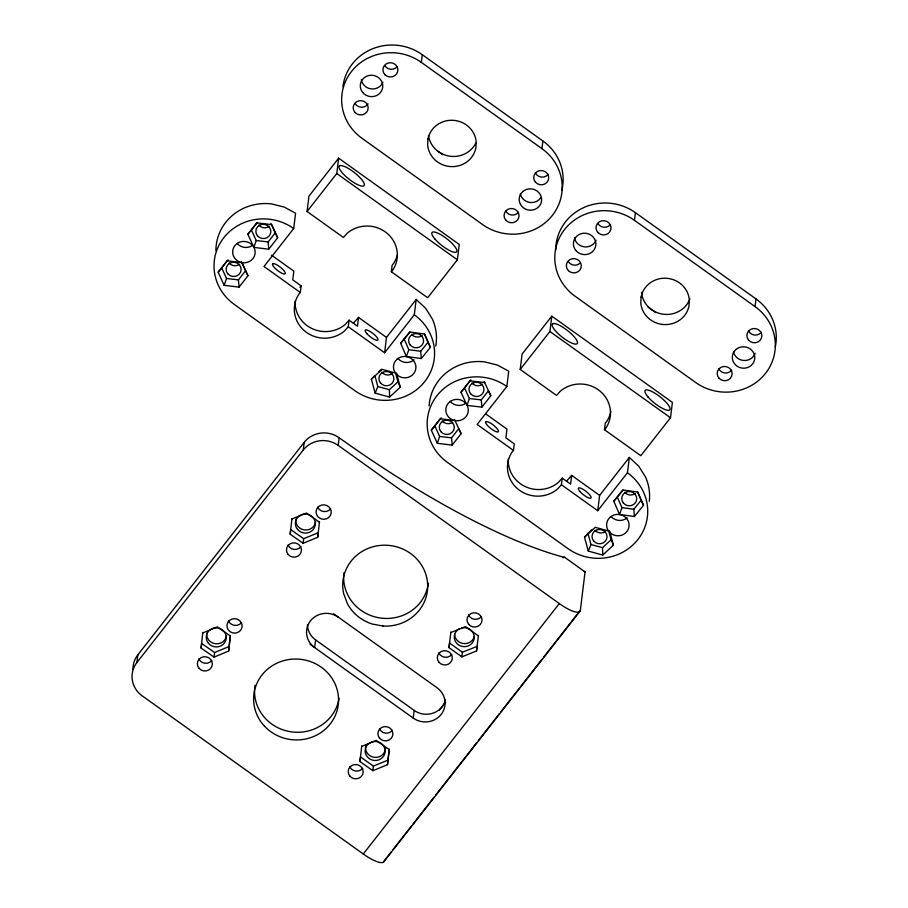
<?xml version="1.0" encoding="UTF-8"?>
<svg xmlns="http://www.w3.org/2000/svg" width="908" height="908" viewBox="0 0 908 908"><rect width="100%" height="100%" fill="white"/><g stroke="black" fill="none" stroke-linecap="round" stroke-linejoin="round"><path stroke-width="1.36" d="M230.394 635.441L228.646 651.059L214.061 657.131L201.088 648.074L202.825 632.456M228.646 651.059L230.269 635.918L217.296 626.861L202.7 632.933M290.174 534.188L290.73 529.58L303.669 538.694L318.288 532.678L317.721 537.275L303.102 543.29L290.174 534.188L291.956 518.582M317.721 537.275L319.502 521.669M389.294 749.123L387.478 764.718L372.836 770.699L359.931 761.551L361.759 745.945M387.478 764.718L389.203 749.599L376.298 740.451L361.668 746.421M391.28 851.783L384.311 860.693A25.004 6.708 38.1 0 1 363.268 853.985L142.17 695.834A25.004 23.79 7 0 1 132.182 673.895L132.772 670.842A25.004 23.79 7 0 1 136.915 662.488L137.857 654.816L304.203 442.332A25.004 23.79 7 0 1 311.41 436.169L314.316 434.773A25.004 23.79 7 0 1 339.149 437.747A365.13 97.916 38.1 0 0 564.958 557.535L585.058 571.915L580.348 610.267L543.756 657.017M201.088 648.074L201.655 643.466L214.629 652.523L229.213 646.451M214.061 657.131L214.629 652.523M348.275 326.766L384.606 352.758L386.49 337.413L358.546 317.425L357.468 326.165L349.081 320.172L348.275 326.766L344.461 331A30.009 28.545 7 0 1 304.918 331.193A30.009 28.545 7 0 1 299.084 293.874L300.332 292.478L264.001 266.487L293.704 228.544L295.588 213.21L284.17 207.058L271.515 203.914A50.019 47.568 7 0 0 215.911 250.744M391.337 271.753L392.585 270.357A30.009 28.545 7 0 0 386.763 233.038A30.009 28.545 7 0 0 347.219 233.22L343.406 237.465L307.074 211.473L308.958 196.128L338.661 158.185L459.255 244.456L457.371 259.79L427.668 297.733L391.337 271.753L392.154 265.147L393.402 263.763A30.009 28.545 7 0 0 397.432 254.671M300.332 292.478L301.15 285.884L292.762 279.88L293.829 271.14L271.481 255.148M307.074 211.473L336.777 173.53L338.661 158.185M136.915 662.488L303.261 450.005L304.203 442.332M303.102 543.29L303.669 538.694M580.348 610.267A25.004 6.708 38.1 0 1 559.305 603.559L338.207 445.419L339.149 437.747M307.471 624.829A20.01 19.023 7 0 0 315.587 639.89L314.645 647.552A20.01 19.023 7 0 1 310.445 620.879A20.01 19.023 7 0 1 338.4 617.202M421.335 62.368A50.019 47.568 7 0 0 351.43 71.55A50.019 47.568 7 0 0 361.929 138.254L482.523 224.514A50.019 47.568 7 0 0 552.427 215.321A50.019 47.568 7 0 0 541.928 148.628L421.335 62.368L422.277 54.696L542.87 140.956A50.019 47.568 7 0 1 561.848 190.271M293.704 228.544A50.019 47.568 7 0 0 223.799 237.737A50.019 47.568 7 0 0 234.298 304.43L354.903 390.701A50.019 47.568 7 0 0 424.796 381.508A50.019 47.568 7 0 0 414.309 314.815L416.193 299.47L425.58 308.209L432.31 318.935A50.019 47.568 7 0 1 435.738 346.061M359.931 761.551L360.499 756.943L373.404 766.091L388.034 760.121M372.836 770.699L373.404 766.091M333.656 613.808L436.986 687.719A20.01 19.023 7 0 1 441.186 714.392A20.01 19.023 7 0 1 413.219 718.069L414.161 710.396L315.587 639.89M448.995 647.62L449.562 643.023L462.399 652.25L477.075 646.383L476.518 650.979L461.832 656.859L448.995 647.62L450.901 632.025M461.832 656.859L462.399 652.25M561.405 484.736L597.736 510.716L599.62 495.382L571.677 475.395L570.599 484.134L562.211 478.13L561.405 484.736L557.591 488.969A30.009 28.545 7 0 1 518.048 489.162A30.009 28.545 7 0 1 512.226 451.832L513.474 450.447L477.143 424.456L506.846 386.513L508.73 371.168L497.312 365.027L484.645 361.883A50.019 47.568 7 0 0 429.121 405.933M476.518 650.979L478.425 635.396M541.928 148.628L542.87 140.956M604.478 429.711L605.727 428.326A30.009 28.545 7 0 0 599.893 391.007A30.009 28.545 7 0 0 560.35 391.189L556.547 395.434L520.205 369.442L522.089 354.097L551.792 316.154L672.397 402.414L670.513 417.759L640.81 455.702L604.478 429.711L605.284 423.117L606.533 421.732A30.009 28.545 7 0 0 610.823 411.403M513.474 450.447L514.28 443.853L505.892 437.849L506.97 429.109L485.735 413.912M520.205 369.442L549.908 331.499L551.792 316.154M634.465 220.326A50.019 47.568 7 0 0 564.56 229.52A50.019 47.568 7 0 0 575.059 296.212L695.653 382.484A50.019 47.568 7 0 0 765.558 373.29A50.019 47.568 7 0 0 755.059 306.598L634.465 220.326L635.407 212.665A50.019 47.568 7 0 0 583.118 207.875A50.019 47.568 7 0 0 555.719 250.188M506.846 386.513A50.019 47.568 7 0 0 436.941 395.706A50.019 47.568 7 0 0 447.44 462.399L568.033 548.659A50.019 47.568 7 0 0 637.938 539.477A50.019 47.568 7 0 0 627.439 472.773L629.323 457.439L638.721 466.167L645.44 476.893A50.019 47.568 7 0 1 649.288 501.307M755.059 306.598L756.001 298.925L635.407 212.665M224.162 285.339L218.17 272.184L227.079 260.8L241.982 262.582L247.975 275.737L239.065 287.121L224.162 285.339L226.512 278.461L221.722 267.939L228.056 259.836M253.865 247.396L247.873 234.241L256.782 222.857L271.685 224.639L277.678 237.794L268.768 249.178L253.865 247.396L256.215 240.518L251.425 229.996L256.964 222.914M454.431 419.382L461.105 433.706L452.195 445.09L437.293 443.308L439.642 436.43L434.853 425.897L441.186 417.805M484.134 381.451L490.808 395.763L481.898 407.147L466.996 405.365L469.345 398.487L464.555 387.954L470.889 379.862M406.409 356.515L400.666 343.258L409.792 332.022L424.66 334.053L430.403 347.31L421.278 358.546L406.409 356.515L408.804 349.671L404.208 339.059L409.883 332.067M619.551 514.484L621.935 507.629L617.338 497.028L623.013 490.036L637.791 492.022L643.534 505.279L634.408 516.504L619.551 514.484L613.797 501.227L622.922 489.991M375.14 393.119L377.841 386.536L374.834 375.447L371.383 379.249L375.14 393.119L389.589 397.091L400.28 387.205L396.524 373.336L382.064 369.363L371.383 379.249M588.282 551.088L584.514 537.218L595.205 527.321L609.654 531.305L613.422 545.163L602.73 555.06L588.282 551.088L590.983 544.505L587.964 533.416L591.766 529.897M239.065 287.121L238.429 279.891L245.557 270.777L241.301 261.425M268.768 249.178L268.132 241.948L275.26 232.834L271.004 223.482M386.49 337.413L416.193 299.47M384.606 352.758L414.309 314.815M437.293 443.308L431.311 430.142L440.221 418.77L455.124 420.54M466.996 405.365L461.014 392.199L469.924 380.827L484.827 382.597M452.195 445.09L451.56 437.849L458.688 428.746L461.105 433.706M481.898 407.147L481.263 399.906L488.391 390.803L490.808 395.763M599.62 495.382L629.323 457.439M439.506 710.079L445.624 702.259M597.736 510.716L627.439 472.773M363.268 853.985L559.305 603.559M393.016 849.559L411.313 826.189M413.061 823.965L433.967 797.247M435.715 795.022L476.666 742.71M478.403 740.485L499.321 713.779M501.057 711.554L519.353 688.185M521.101 685.949L542.008 659.242M384.016 861.567L580.053 611.152M421.278 358.546L420.699 351.294L427.997 342.305L424.422 334.053M634.408 516.504L633.829 509.252L641.127 500.274L637.552 492.022M247.873 234.241L251.425 229.996M218.17 272.184L221.722 267.939M461.014 392.199L464.555 387.954M431.311 430.142L434.853 425.897M400.666 343.258L404.208 339.059M613.797 501.227L617.338 497.028M299.901 287.269L301.15 285.884M349.081 320.172L345.267 324.406A30.009 28.545 7 0 1 312.307 328.707A30.009 28.545 7 0 1 295.157 301.297M353.394 323.146L358.546 317.425M562.211 478.13L558.409 482.375A30.009 28.545 7 0 1 525.448 486.677A30.009 28.545 7 0 1 508.298 459.266M566.535 481.115L571.677 475.395M584.514 537.218L587.964 533.416M540.737 197.865L538.807 199.953A11.259 10.703 7 0 1 520.329 193.869M378.636 371.928L381.485 369.295M389.589 397.091L389.407 389.714L397.954 381.803L395.616 373.177M602.73 555.06L602.537 547.683L611.095 539.772L608.746 531.146M291.854 519.058L306.461 513.031L319.4 522.145M450.845 632.513L465.52 626.634L478.357 635.872M256.215 240.518L268.132 241.948M226.512 278.461L238.429 279.891M469.345 398.487L481.263 399.906M439.642 436.43L451.56 437.849M408.804 349.671L420.699 351.294M621.935 507.629L633.829 509.252M377.841 386.536L389.407 389.714M590.983 544.505L602.537 547.683M647.903 306.938L655.826 312.613M336.777 173.53L457.371 259.79M549.908 331.499L670.513 417.759M309.923 644.181L413.219 718.069M437.077 150.614L442.695 154.655M275.26 232.834L277.678 237.794M245.557 270.777L247.975 275.737M641.127 500.274L643.534 505.279M427.997 342.305L430.403 347.31M611.095 539.772L613.422 545.163M397.954 381.803L400.28 387.205M689.921 298.834A24.97 23.744 7 0 1 663.169 314.202A24.97 23.744 7 0 1 641.502 292.285M755.15 353.337A11.259 10.703 7 0 1 753.867 355.834L751.949 357.922A11.259 10.703 7 0 1 733.471 351.839M756.001 298.925A50.019 47.568 7 0 1 775.296 346.879M761.347 332.283A7.502 7.139 7 0 1 748.442 330.75M731.644 370.226A7.502 7.139 7 0 1 718.739 368.693M596.057 240.279A11.259 10.703 7 0 1 574.469 237.703M610.494 224.458A7.502 7.139 7 0 1 597.952 223.606M579.996 263.263A7.502 7.139 7 0 1 568.226 261.504M627.178 517.855A11.259 10.703 7 0 1 611.3 516.765M635.225 493.543A7.502 7.139 7 0 1 624.693 492.295M482.466 384.277A7.502 7.139 7 0 1 471.933 383.028M452.763 422.22A7.502 7.139 7 0 1 442.23 420.971M605.523 531.486A7.502 7.139 7 0 1 594.99 530.238M467.348 405.921A11.259 10.703 7 0 1 455.771 420.71M452.922 419.995A11.259 10.703 7 0 1 447.996 403.606A11.259 10.703 7 0 1 465.838 403.504M465.929 403.197A11.259 10.703 7 0 1 450.13 401.313M414.048 359.897A11.259 10.703 7 0 1 398.169 358.796M422.084 335.585A7.502 7.139 7 0 1 411.551 334.326M269.336 226.319A7.502 7.139 7 0 1 258.791 225.059M239.633 264.262A7.502 7.139 7 0 1 229.088 263.002M392.381 373.529A7.502 7.139 7 0 1 381.848 372.269M254.217 247.952A11.259 10.703 7 0 1 242.64 262.741M239.791 262.037A11.259 10.703 7 0 1 234.854 245.648A11.259 10.703 7 0 1 252.696 245.546M252.799 245.228A11.259 10.703 7 0 1 236.988 243.344M475.792 143.158A24.97 23.744 7 0 1 449.381 156.131A24.97 23.744 7 0 1 428.508 135.553M548.205 174.325A7.502 7.139 7 0 1 535.311 172.781M518.502 212.268A7.502 7.139 7 0 1 505.608 210.724M382.926 82.31A11.259 10.703 7 0 1 361.339 79.734M342.906 86.703A50.019 47.568 7 0 1 422.277 54.696M397.364 66.488A7.502 7.139 7 0 1 384.822 65.637M368.069 103.841A7.502 7.139 7 0 1 355.085 103.535M474.305 636.542A9.999 9.511 7 0 1 454.624 634.079M330.694 508.764A7.582 7.219 7 0 1 317.652 507.197M461.536 627.95A9.999 9.511 7 0 1 474.237 637.144A9.999 9.511 7 0 1 461.775 646.337A9.999 9.511 7 0 1 455.521 632.388L457.087 630.413A9.999 9.511 7 0 1 459.142 628.904M481.478 616.543A7.502 7.139 7 0 1 468.573 615M385.503 747.897A9.999 9.511 7 0 1 374.323 757.34A9.999 9.511 7 0 1 365.822 745.445M451.775 654.486A7.502 7.139 7 0 1 438.87 652.943M362.667 768.316A7.502 7.139 7 0 1 349.762 766.772M392.37 730.373A7.502 7.139 7 0 1 379.465 728.829M339.047 698.309A42.517 40.44 7 0 1 293.477 732.098A42.517 40.44 7 0 1 254.546 690.579M254.603 689.263A42.517 40.44 7 0 1 255.012 685.324M563.039 557.762A17.831 2.735 -54.4 0 1 564.958 557.535M584.241 571.563A17.831 2.735 -54.4 0 1 585.058 571.915M315.655 521.68A9.999 9.511 7 0 1 304.6 529.943A9.999 9.511 7 0 1 295.792 519.308M226.546 635.509A9.999 9.511 7 0 1 215.491 643.772A9.999 9.511 7 0 1 206.684 633.137M241.585 622.593A7.582 7.219 7 0 1 228.544 621.027M303.261 450.005A25.004 23.79 7 0 1 310.468 443.842L313.374 442.446A25.004 23.79 7 0 1 338.207 445.419M132.977 669.332A25.004 23.79 7 0 1 137.857 654.816M445.453 700.045A20.01 19.023 7 0 1 414.161 710.396M428.338 583.174A42.517 40.44 7 0 1 381.212 618.121A42.517 40.44 7 0 1 343.939 572.812M211.814 660.479A7.502 7.139 7 0 1 198.909 658.947M300.923 546.65A7.502 7.139 7 0 1 288.018 545.118M427.974 138.981L427.657 145.019A24.368 23.177 7 0 0 450.697 166.584A24.368 23.177 7 0 0 475.871 147.902L476.189 141.864A24.368 23.177 7 0 0 453.16 120.299A24.368 23.177 7 0 0 427.974 138.981M641.116 296.939L640.798 302.988A24.368 23.177 7 0 0 663.827 324.553A24.368 23.177 7 0 0 689.013 305.871L689.331 299.822A24.368 23.177 7 0 0 666.29 278.257A24.368 23.177 7 0 0 641.116 296.939M272.74 263.763L272.479 264.273A8.002 2.145 38.1 0 0 277.927 270.766A8.002 2.145 38.1 0 0 285.101 273.864L285.35 273.353A8.002 2.145 38.1 0 0 279.902 266.873A8.002 2.145 38.1 0 0 272.74 263.763M339.479 165.88L338.968 166.879A15.811 4.245 38.1 0 0 349.739 179.705A15.811 4.245 38.1 0 0 363.904 185.834L364.414 184.823A15.811 4.245 38.1 0 0 353.643 172.009A15.811 4.245 38.1 0 0 339.479 165.88M485.871 421.732L485.621 422.243A8.002 2.145 38.1 0 0 491.069 428.724A8.002 2.145 38.1 0 0 498.231 431.833L498.492 431.323A8.002 2.145 38.1 0 0 493.044 424.831A8.002 2.145 38.1 0 0 485.871 421.732M552.62 323.85L552.109 324.848A15.811 4.245 38.1 0 0 562.869 337.674A15.811 4.245 38.1 0 0 577.034 343.803L577.545 342.793A15.811 4.245 38.1 0 0 566.774 329.979A15.811 4.245 38.1 0 0 552.62 323.85M228.453 621.537L227.488 623.172A7.582 7.219 7 0 0 235.013 633.103A7.582 7.219 7 0 0 241.21 622.525A7.582 7.219 7 0 0 228.453 621.537M317.562 507.708L316.608 509.343A7.582 7.219 7 0 0 324.122 519.285A7.582 7.219 7 0 0 330.319 508.696A7.582 7.219 7 0 0 317.562 507.708M367.978 744.242L366.412 746.217A9.999 9.511 7 0 0 374.38 760.461A9.999 9.511 7 0 0 384.481 747.715A9.999 9.511 7 0 0 367.978 744.242M522.951 191.429L521.022 193.518A11.259 10.703 7 0 0 537.865 207.626L539.795 205.537A11.259 10.703 7 0 0 522.951 191.429M397.239 359.035L395.321 361.123A11.259 10.703 7 0 0 394.639 371.803L398.499 375.991A11.259 10.703 7 0 0 412.164 375.231L414.082 373.143A11.259 10.703 7 0 0 397.239 359.035M736.082 349.387L734.163 351.475A11.259 10.703 7 0 0 751.007 365.595L752.925 363.506A11.259 10.703 7 0 0 736.082 349.387M610.38 516.992L608.451 519.081A11.259 10.703 7 0 0 607.781 529.773L611.64 533.961A11.259 10.703 7 0 0 625.294 533.2L627.224 531.112A11.259 10.703 7 0 0 610.38 516.992M383.028 626.043L372.121 624.012A42.517 40.44 7 0 1 347.367 603.638L343.655 593.65A42.517 40.44 7 0 1 379.964 545.447A42.517 40.44 7 0 1 427.657 584.684A42.517 40.44 7 0 1 383.028 626.043M568.453 270.675A7.502 7.139 7 0 0 581.041 267.781A7.502 7.139 7 0 0 571.972 258.814A7.502 7.139 7 0 0 568.453 270.675M748.51 340.023A7.502 7.139 7 0 0 761.347 338.344A7.502 7.139 7 0 0 753.265 328.571A7.502 7.139 7 0 0 748.51 340.023M718.807 377.966A7.502 7.139 7 0 0 731.644 376.275A7.502 7.139 7 0 0 723.562 366.514A7.502 7.139 7 0 0 718.807 377.966M598.19 232.777A7.502 7.139 7 0 0 610.755 229.781A7.502 7.139 7 0 0 601.618 220.882A7.502 7.139 7 0 0 598.19 232.777M575.854 250.483A11.259 10.703 7 0 0 595.115 247.952A11.259 10.703 7 0 0 582.981 233.299A11.259 10.703 7 0 0 575.854 250.483M623.365 503.032A7.502 7.139 7 0 0 636.213 501.341A7.502 7.139 7 0 0 628.12 491.569A7.502 7.139 7 0 0 623.365 503.032M579.951 491.534A8.002 2.145 38.1 0 0 590.847 498.129A8.002 2.145 38.1 0 0 583.333 489.491A8.002 2.145 38.1 0 0 579.951 491.534M440.913 431.709A7.502 7.139 7 0 0 453.75 430.017A7.502 7.139 7 0 0 445.658 420.245A7.502 7.139 7 0 0 440.913 431.709M470.616 393.766A7.502 7.139 7 0 0 483.453 392.074A7.502 7.139 7 0 0 475.361 382.302A7.502 7.139 7 0 0 470.616 393.766M593.662 540.975A7.502 7.139 7 0 0 606.51 539.284A7.502 7.139 7 0 0 598.417 529.512A7.502 7.139 7 0 0 593.662 540.975M648.164 397.125A15.663 4.2 38.1 0 0 669.48 410.03A15.663 4.2 38.1 0 0 654.793 393.13A15.663 4.2 38.1 0 0 648.164 397.125M410.234 345.063A7.502 7.139 7 0 0 423.071 343.372A7.502 7.139 7 0 0 414.99 333.611A7.502 7.139 7 0 0 410.234 345.063M366.809 333.576A8.002 2.145 38.1 0 0 377.705 340.171A8.002 2.145 38.1 0 0 370.203 331.522A8.002 2.145 38.1 0 0 366.809 333.576M227.772 273.739A7.502 7.139 7 0 0 240.62 272.048A7.502 7.139 7 0 0 232.527 262.287A7.502 7.139 7 0 0 227.772 273.739M257.475 235.796A7.502 7.139 7 0 0 270.323 234.105A7.502 7.139 7 0 0 262.23 224.344A7.502 7.139 7 0 0 257.475 235.796M380.531 383.006A7.502 7.139 7 0 0 393.368 381.315A7.502 7.139 7 0 0 385.287 371.554A7.502 7.139 7 0 0 380.531 383.006M355.312 112.717A7.502 7.139 7 0 0 367.899 109.811A7.502 7.139 7 0 0 358.83 100.845A7.502 7.139 7 0 0 355.312 112.717M535.38 182.065A7.502 7.139 7 0 0 548.216 180.374A7.502 7.139 7 0 0 540.124 170.602A7.502 7.139 7 0 0 535.38 182.065M505.677 219.997A7.502 7.139 7 0 0 518.513 218.317A7.502 7.139 7 0 0 510.421 208.545A7.502 7.139 7 0 0 505.677 219.997M385.06 74.808A7.502 7.139 7 0 0 397.625 71.811A7.502 7.139 7 0 0 388.488 62.924A7.502 7.139 7 0 0 385.06 74.808M362.723 92.514A11.259 10.703 7 0 0 381.984 89.983A11.259 10.703 7 0 0 369.851 75.33A11.259 10.703 7 0 0 362.723 92.514M435.034 239.156A15.663 4.2 38.1 0 0 456.349 252.072A15.663 4.2 38.1 0 0 441.651 235.161A15.663 4.2 38.1 0 0 435.034 239.156M468.641 624.284A7.502 7.139 7 0 0 481.49 622.593A7.502 7.139 7 0 0 473.397 612.832A7.502 7.139 7 0 0 468.641 624.284M438.939 662.227A7.502 7.139 7 0 0 451.787 660.536A7.502 7.139 7 0 0 443.694 650.764A7.502 7.139 7 0 0 438.939 662.227M379.533 738.113A7.502 7.139 7 0 0 392.381 736.422A7.502 7.139 7 0 0 384.288 726.65A7.502 7.139 7 0 0 379.533 738.113M349.83 776.056A7.502 7.139 7 0 0 362.678 774.365A7.502 7.139 7 0 0 354.585 764.593A7.502 7.139 7 0 0 349.83 776.056M264.557 726.241A42.517 40.44 7 0 0 336.505 712.405A42.517 40.44 7 0 0 287.2 659.821A42.517 40.44 7 0 0 264.557 726.241M297.529 529.409A9.999 9.511 7 0 0 314.656 527.151A9.999 9.511 7 0 0 303.862 514.132A9.999 9.511 7 0 0 297.529 529.409M208.42 643.239A9.999 9.511 7 0 0 225.547 640.98A9.999 9.511 7 0 0 214.753 627.961A9.999 9.511 7 0 0 208.42 643.239M198.977 668.22A7.502 7.139 7 0 0 211.825 666.529A7.502 7.139 7 0 0 203.732 656.768A7.502 7.139 7 0 0 198.977 668.22M288.086 554.391A7.502 7.139 7 0 0 300.934 552.711A7.502 7.139 7 0 0 292.841 542.939A7.502 7.139 7 0 0 288.086 554.391"/></g></svg>
